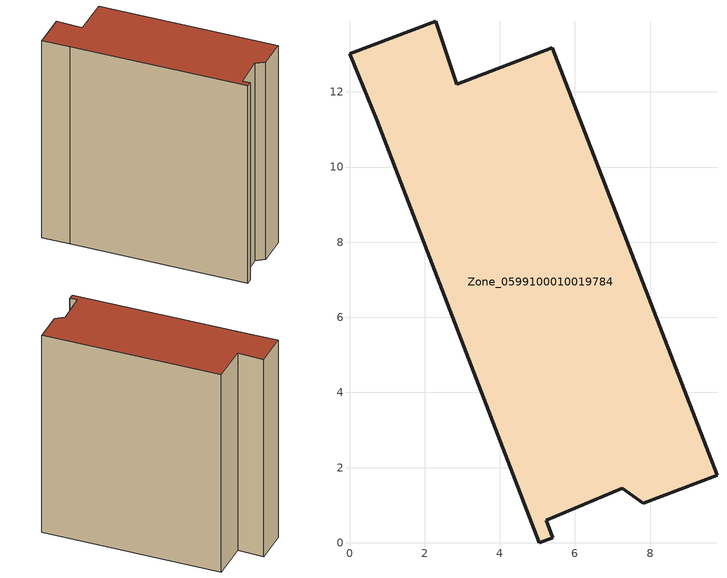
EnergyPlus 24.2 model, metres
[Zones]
Zone_0599100010019784
 floor ground (C_G): 9.78,1.8 7.82,1.05 7.26,1.45 5.24,0.6 5.42,0.14 5.05,0 0.72,11.26 0,13.01 2.29,13.88 2.86,12.21 5.39,13.17 z0
 wall outside (C_F): 2.86,12.21 2.29,13.88 0,13.01 0.72,11.26 5.05,0 5.42,0.14 5.24,0.6 7.26,1.45 7.82,1.05 9.78,1.8 5.39,13.17 2.86,12.21 z0:14.71
 roof outside (C_R): 7.82,1.05 9.78,1.8 5.39,13.17 2.86,12.21 2.29,13.88 0,13.01 0.72,11.26 5.05,0 5.42,0.14 5.24,0.6 7.26,1.45 z14.71
[BUILDING]
Pand.0599100010019784: North Axis=0; Terrain=City; Loads Convergence Tolerance Value=0.04; Temperature Convergence Tolerance Value=0.4; Solar Distribution=FullExterior; Maximum Number of Warmup Days=25; Minimum Number of Warmup Days=1
[Site:Location]
Rotterdam.The.Hague.AP_ZH_NLD Design_Conditions: Latitude=51.96; Longitude=4.45; Time Zone=1; Elevation=-4.5
[SITE:GROUNDTEMPERATURE:BUILDINGSURFACE]
18, 18, 18, 18, 18, 18, 18, 18, 18, 18, 18, 18
[MATERIAL] Thermal Absorptance=0.9; Solar Absorptance=0.7; Visible Absorptance=0.7
Name | Roughness | Thickness | Conductivity | Density | Specific Heat
G.TI.1946 | MediumSmooth | 0.15 | 1 | 540 | 1210
F.TI.1946 | Rough | 0.3 | 0.857143 | 1920 | 840
R.TI.1946 | MediumRough | 0.2 | 0.1 | 1500 | 1000
[CONSTRUCTION]
C_G: G.TI.1946
C_F: F.TI.1946
C_R: R.TI.1946
[ZONE]
Zone_0599100010019784: Type=1; Multiplier=1; Ceiling Height=Autocalculate; Volume=Autocalculate; Floor Area=autocalculate; Part of Total Floor Area=Yes
[ZONEINFILTRATION:DESIGNFLOWRATE]
Infil_Zone_0599100010019784: Zone or ZoneList or Space or SpaceList=Zone_0599100010019784; Schedule=AlwaysOn; Design Flow Rate Calculation Method=Flow/Area; Flow Rate per Floor Area=0.003; Constant Term Coefficient=1; Temperature Term Coefficient=0; Velocity Term Coefficient=0; Velocity Squared Term Coefficient=0
[HVACTEMPLATE:ZONE:IDEALLOADSAIRSYSTEM]
Zone_0599100010019784: Maximum Heating Supply Air Temperature=50; Minimum Cooling Supply Air Temperature=13; Maximum Heating Supply Air Humidity Ratio=0.0156; Minimum Cooling Supply Air Humidity Ratio=0.0077; Heating Limit=NoLimit; Cooling Limit=NoLimit; Dehumidification Control Type=ConstantSensibleHeatRatio; Cooling Sensible Heat Ratio=0.7; Dehumidification Setpoint=60; Humidification Control Type=None; Humidification Setpoint=30; Outdoor Air Method=None; Outdoor Air Flow Rate per Person=0.00944; Outdoor Air Flow Rate per Zone Floor Area=0; Outdoor Air Flow Rate per Zone=0; Demand Controlled Ventilation Type=None; Outdoor Air Economizer Type=NoEconomizer; Heat Recovery Type=None; Sensible Heat Recovery Effectiveness=0.7; Latent Heat Recovery Effectiveness=0.65
[ZONECONTROL:THERMOSTAT]
ThermostatControl_Zone_0599100010019784: Zone or ZoneList=Zone_0599100010019784; Control Type Schedule=DualSetpointControlType; Control 1=Thermostat_Zone_0599100010019784; Temperature Difference Between Cutout And Setpoint=0
[THERMOSTATSETPOINT:DUALSETPOINT]
Thermostat_Zone_0599100010019784: Heating Setpoint Temperature Schedule=HeatingSetpoint_Zone_0599100010019784; Cooling Setpoint Temperature Schedule=CoolingSetpoint_Zone_0599100010019784
[SCHEDULE:COMPACT]
HeatingSetpoint_Zone_0599100010019784: Through: 12/31, For: AllDays, Until: 24:00, 21
CoolingSetpoint_Zone_0599100010019784: Through: 12/31, For: AllDays, Until: 24:00, 24
DualSetpointControlType: Through: 12/31, For: AllDays, Until: 24:00, 4
AlwaysOn: Through: 12/31, For: AllDays, Until: 24:00, 1
